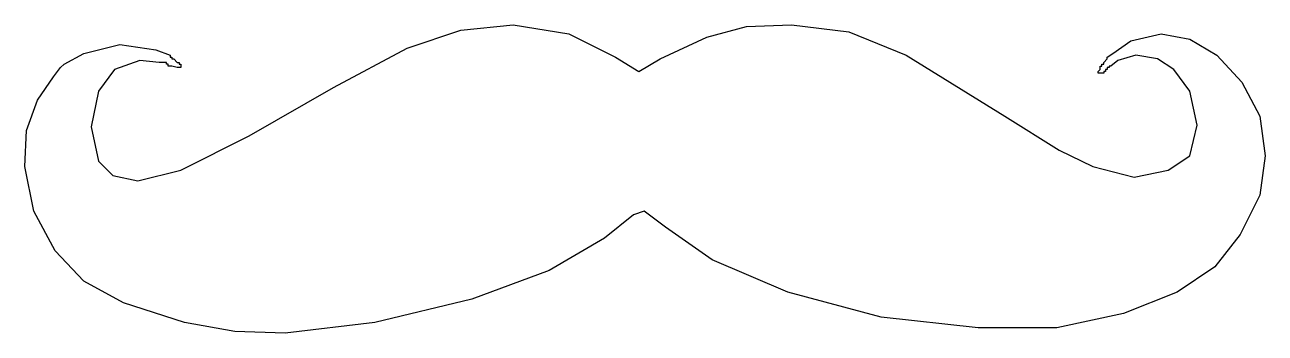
# Model space of a CAD drawing. Extents: x -1 to 11, y -0.2 to 2.7.
import ezdxf

# ---------------------------------------------------------------- set-up
doc = ezdxf.new("R2010")
doc.units = 0
doc.layers.get('0').update_dxf_attribs({"linetype": 'CONTINUOUS'})

msp = doc.modelspace()

# ---------------------------------------------------------------- linework, layer by layer
at = {"color": 0}
for p, q in [((2.702, 2.516), (3.223, 2.689)), ((3.223, 2.689), (3.728, 2.741)), ((3.728, 2.741), (4.265, 2.654)), ((4.265, 2.654), (4.717, 2.428)), ((5.602, 2.62), (5.983, 2.723)), ((5.983, 2.723), (6.418, 2.741)), ((6.418, 2.741), (6.973, 2.672)), ((6.973, 2.672), (7.528, 2.446)), ((9.699, 2.585), (9.994, 2.654)), ((9.994, 2.654), (10.271, 2.603)), ((-0.422, 2.464), (-0.074, 2.549)), ((-0.074, 2.549), (0.273, 2.498)), ((5.151, 2.413), (5.602, 2.62)), ((9.525, 2.464), (9.699, 2.585)), ((10.271, 2.603), (10.531, 2.446)), ((-0.612, 2.359), (-0.422, 2.464)), ((0.273, 2.498), (0.412, 2.446)), ((0.412, 2.446), (0.412, 2.428)), ((0.412, 2.428), (0.429, 2.428)), ((0.429, 2.428), (0.429, 2.413)), ((0.429, 2.413), (0.446, 2.413)), ((0.446, 2.413), (0.481, 2.377)), ((1.991, 2.135), (2.702, 2.516)), ((4.717, 2.428), (4.942, 2.29)), ((4.942, 2.29), (5.151, 2.413)), ((7.528, 2.446), (8.483, 1.856)), ((9.438, 2.377), (9.473, 2.413)), ((9.473, 2.428), (9.525, 2.464)), ((9.473, 2.413), (9.473, 2.428)), ((9.75, 2.446), (9.576, 2.394)), ((9.959, 2.413), (9.75, 2.446)), ((10.115, 2.307), (9.959, 2.413)), ((10.531, 2.446), (10.775, 2.186)), ((-0.717, 2.238), (-0.648, 2.326)), ((-0.648, 2.326), (-0.612, 2.359)), ((-0.127, 2.307), (-0.282, 2.099)), ((0.117, 2.394), (-0.127, 2.307)), ((0.307, 2.377), (0.117, 2.394)), ((0.378, 2.377), (0.307, 2.377)), ((0.378, 2.359), (0.378, 2.377)), ((0.394, 2.359), (0.378, 2.359)), ((0.394, 2.341), (0.394, 2.359)), ((0.429, 2.341), (0.394, 2.341)), ((0.481, 2.326), (0.429, 2.341)), ((0.481, 2.377), (0.499, 2.377)), ((0.515, 2.326), (0.481, 2.326)), ((0.499, 2.377), (0.499, 2.359)), ((0.499, 2.359), (0.515, 2.359)), ((0.515, 2.359), (0.515, 2.326)), ((9.386, 2.29), (9.404, 2.307)), ((9.386, 2.272), (9.386, 2.29)), ((9.404, 2.307), (9.404, 2.341)), ((9.404, 2.341), (9.42, 2.341)), ((9.42, 2.341), (9.42, 2.359)), ((9.42, 2.359), (9.438, 2.359)), ((9.438, 2.359), (9.438, 2.377)), ((9.455, 2.29), (9.438, 2.29)), ((9.438, 2.29), (9.438, 2.272)), ((9.473, 2.307), (9.455, 2.307)), ((9.455, 2.307), (9.455, 2.29)), ((9.491, 2.326), (9.473, 2.326)), ((9.473, 2.326), (9.473, 2.307)), ((9.507, 2.341), (9.491, 2.341)), ((9.491, 2.341), (9.491, 2.326)), ((9.576, 2.394), (9.507, 2.341)), ((10.271, 2.099), (10.115, 2.307)), ((-0.872, 2.012), (-0.717, 2.238)), ((9.438, 2.272), (9.386, 2.272)), ((10.775, 2.186), (10.948, 1.856)), ((-0.282, 2.099), (-0.351, 1.753)), ((1.175, 1.665), (1.991, 2.135)), ((10.341, 1.769), (10.271, 2.099)), ((-0.977, 1.717), (-0.872, 2.012)), ((8.483, 1.856), (9.007, 1.527)), ((10.948, 1.856), (10.999, 1.474)), ((-0.994, 1.37), (-0.977, 1.717)), ((-0.351, 1.753), (-0.282, 1.422)), ((10.271, 1.474), (10.341, 1.769)), ((0.515, 1.335), (1.175, 1.665)), ((9.007, 1.527), (9.333, 1.37)), ((10.062, 1.335), (10.271, 1.474)), ((10.999, 1.474), (10.948, 1.091)), ((-0.907, 0.936), (-0.994, 1.37)), ((-0.282, 1.422), (-0.143, 1.283)), ((0.099, 1.231), (0.515, 1.335)), ((9.333, 1.37), (9.733, 1.266)), ((9.733, 1.266), (10.062, 1.335)), ((-0.143, 1.283), (0.099, 1.231)), ((10.948, 1.091), (10.757, 0.71)), ((-0.699, 0.554), (-0.907, 0.936)), ((4.891, 0.901), (4.612, 0.675)), ((4.994, 0.936), (4.891, 0.901)), ((5.202, 0.781), (4.994, 0.936)), ((5.654, 0.467), (5.202, 0.781)), ((4.612, 0.675), (4.075, 0.362)), ((10.757, 0.71), (10.514, 0.4)), ((-0.422, 0.259), (-0.699, 0.554)), ((4.075, 0.362), (3.328, 0.085)), ((6.383, 0.154), (5.654, 0.467)), ((10.514, 0.4), (10.149, 0.154)), ((-0.04, 0.051), (-0.422, 0.259)), ((7.286, -0.087), (6.383, 0.154)), ((10.149, 0.154), (9.628, -0.054)), ((0.551, -0.141), (-0.04, 0.051)), ((3.328, 0.085), (2.391, -0.141)), ((8.223, -0.193), (7.286, -0.087)), ((9.628, -0.054), (8.986, -0.193)), ((1.036, -0.227), (0.551, -0.141)), ((1.523, -0.244), (1.036, -0.227)), ((2.391, -0.141), (1.523, -0.244)), ((8.986, -0.193), (8.223, -0.193))]:
    msp.add_line(p, q, dxfattribs=at)

doc.saveas('drawing.dxf')
